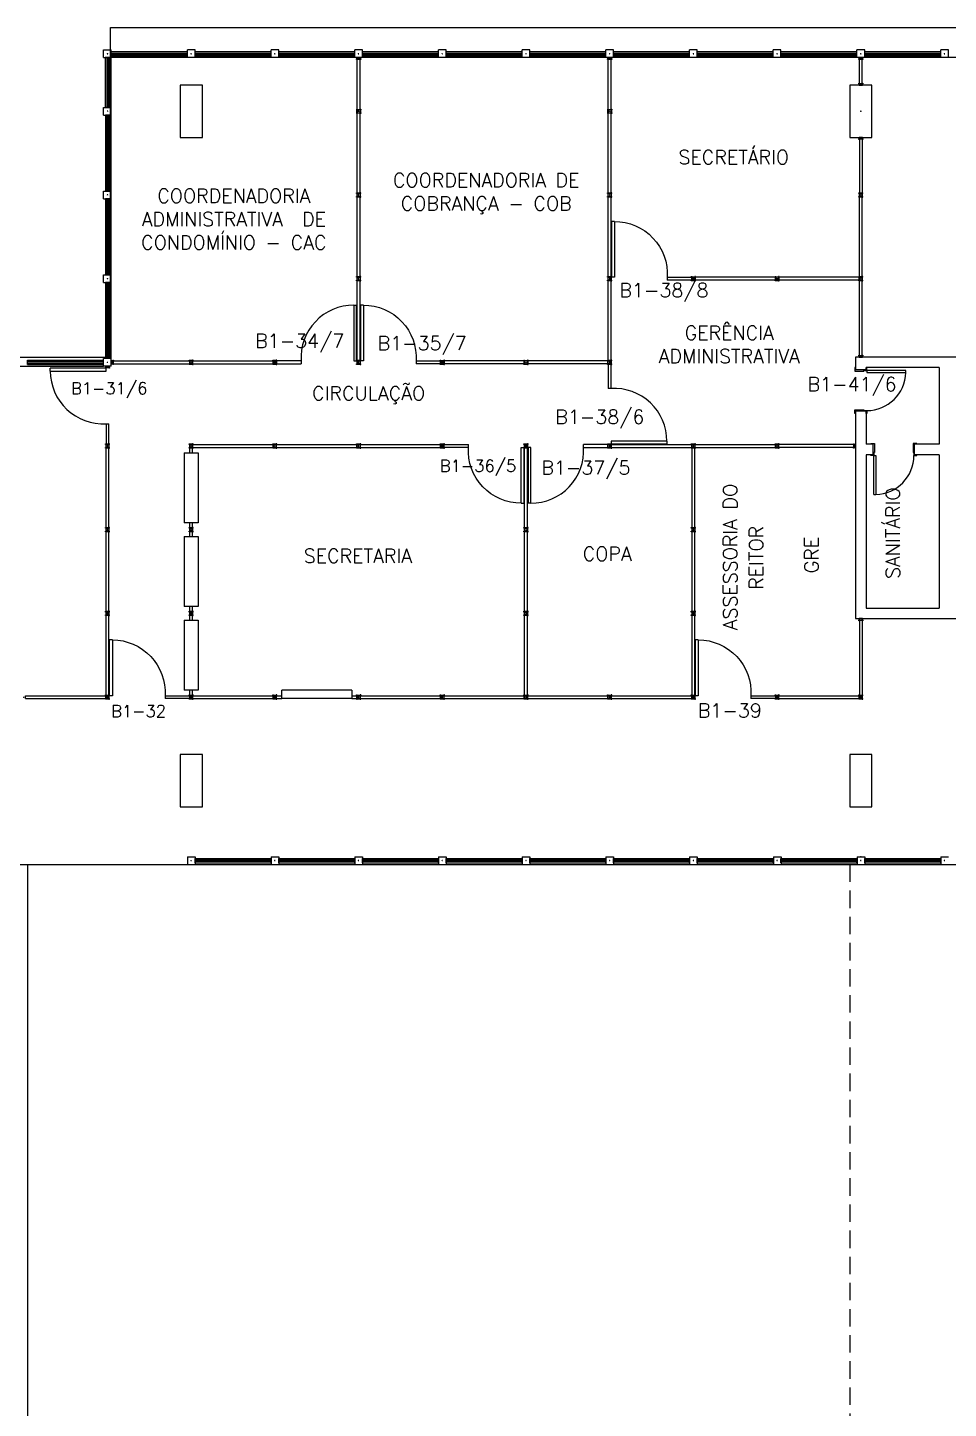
# Model space of a CAD drawing. Extents: x 297.6 to 386.7, y 146.5 to 187.4.
# Drawn here: x 336.1 to 349.3, y 166.28 to 186.08 of the extents above; entities that cross this region are included whole.
import ezdxf
from ezdxf.enums import TextEntityAlignment as Align

# ---------------------------------------------------------------- set-up
doc = ezdxf.new("R2010")
doc.units = 0
doc.header["$MEASUREMENT"] = 0
doc.linetypes.add('HIDDEN', pattern=[0.375, 0.25, -0.125])
doc.layers.get('0').update_dxf_attribs({"linetype": 'CONTINUOUS'})
for name, color, linetype in [('1', 1, 'CONTINUOUS'), ('ALV', 2, 'CONTINUOUS'), ('DIV', 2, 'CONTINUOUS'), ('ESPECIFICAÇÕES', 2, 'CONTINUOUS'), ('ESQ', 1, 'CONTINUOUS'), ('PILAR', 3, 'CONTINUOUS'), ('PISO', 1, 'CONTINUOUS'), ('PORTA', 2, 'CONTINUOUS'), ('TEXT_CENTRO_CUSTO', 1, 'CONTINUOUS'), ('TEXTO', 2, 'CONTINUOUS'), ('TEXTO-ENDEREÇO', 2, 'CONTINUOUS')]:
    doc.layers.add(name, color=color, linetype=linetype)
doc.styles.add('UNB-100', font='simplex.shx', dxfattribs={"height": 0.2})
doc.styles.add('UNB-100-1', font='simplex.shx', dxfattribs={"height": 0.2})

# ---------------------------------------------------------------- blocks, each defined once
blk = doc.blocks.new('DIVI12')
for p, q in [((-0.004, 0), (0.004, 0)), ((0, 0.004), (0, -0.004)), ((0.025, 0.02), (0.025, -0.02)), ((0.025, 0.02), (1.175, 0.02)), ((1.175, 0.02), (1.175, -0.02)), ((1.204, 0), (1.196, 0)), ((1.2, 0.004), (1.2, -0.004)), ((0.025, -0.02), (1.175, -0.02))]:
    blk.add_line(p, q)
blk = doc.blocks.new('IMONT')
for p, q in [((0, 0.025), (0.02, 0.025)), ((0, 0.025), (0, -0.025)), ((0.02, 0.02), (0.005, 0.02)), ((0.005, 0.02), (0.005, -0.02)), ((0.02, 0.03), (0.02, 0.025)), ((0.02, 0.03), (0.03, 0.03)), ((0.02, -0.02), (0.02, 0.02)), ((0.025, 0.02), (0.025, -0.02)), ((0.025, 0.02), (0.03, 0.02)), ((0.03, 0.03), (0.03, 0.02)), ((0.02, -0.025), (0, -0.025)), ((0.005, -0.02), (0.02, -0.02)), ((0.02, -0.03), (0.02, -0.025)), ((0.03, -0.03), (0.02, -0.03)), ((0.025, -0.02), (0.03, -0.02)), ((0.03, -0.02), (0.03, -0.03))]:
    blk.add_line(p, q)
blk = doc.blocks.new('DVALV')
for p, q in [((-0.004, 0), (0.004, 0)), ((0, -0.004), (0, 0.004)), ((0.025, -0.02), (0.025, 0.02)), ((1.015, 0.02), (0.025, 0.02)), ((1.1, 0.02), (1.01, 0.02)), ((1.1, 0.02), (1.095, 0.02)), ((1.1, -0.02), (1.1, 0.02)), ((1.015, -0.02), (0.025, -0.02)), ((1.1, -0.02), (1.01, -0.02)), ((1.1, -0.02), (1.095, -0.02))]:
    blk.add_line(p, q)
at = {"linetype": 'Continuous', "rotation": 180}
blk.add_blockref('IMONT', (1.125, 0), dxfattribs=at)
blk = doc.blocks.new('PDDIV12')
at = {"color": 2}
for p, q in [((-0.07, 0.82), (-0.07, 0.02)), ((-0.03, 0.02), (-0.03, 0.82)), ((-0.825, 0.02), (-1.175, 0.02)), ((-0.825, 0.02), (-0.825, -0.02)), ((-0.07, 0.02), (-0.03, 0.02)), ((-0.01, 0), (0.01, 0)), ((0, -0.01), (0, 0.01)), ((-1.175, -0.02), (-0.825, -0.02))]:
    blk.add_line(p, q, dxfattribs=at)
for p, q in [((-0.07, 0.82), (-0.03, 0.82)), ((-1.2, 0), (-1.21, 0)), ((-1.2, 0.01), (-1.2, -0.01)), ((-1.19, 0), (-1.2, 0)), ((-1.175, 0.02), (-1.175, -0.02))]:
    blk.add_line(p, q)
at = {"color": 1}
blk.add_arc((-0.071, 0.065), 0.755, 89.8981, 183.4171, dxfattribs=at)
blk = doc.blocks.new('MONT')
for p, q in [((-0.03, 0.03), (-0.03, 0.02)), ((-0.02, 0.03), (-0.03, 0.03)), ((-0.03, 0.02), (-0.025, 0.02)), ((-0.025, -0.02), (-0.025, 0.02)), ((-0.02, 0.025), (-0.02, 0.03)), ((-0.02, 0.025), (0.02, 0.025)), ((0.02, 0.02), (-0.02, 0.02)), ((-0.02, 0.02), (-0.02, -0.02)), ((-0.004, 0), (0.004, 0)), ((0, 0.004), (0, -0.004)), ((0.02, 0.03), (0.02, 0.025)), ((0.02, 0.03), (0.03, 0.03)), ((0.02, -0.02), (0.02, 0.02)), ((0.025, 0.02), (0.025, -0.02)), ((0.025, 0.02), (0.03, 0.02)), ((0.03, 0.03), (0.03, 0.02)), ((-0.025, -0.02), (-0.03, -0.02)), ((-0.03, -0.02), (-0.03, -0.03)), ((-0.03, -0.03), (-0.02, -0.03)), ((-0.02, -0.02), (0.02, -0.02)), ((0.02, -0.025), (-0.02, -0.025)), ((-0.02, -0.03), (-0.02, -0.025)), ((0.02, -0.03), (0.02, -0.025)), ((0.03, -0.03), (0.02, -0.03)), ((0.025, -0.02), (0.03, -0.02)), ((0.03, -0.02), (0.03, -0.03))]:
    blk.add_line(p, q)
blk = doc.blocks.new('MTDIV')
for p, q in [((-0.02, 0.746), (0.02, 0.746)), ((-0.02, 0.025), (-0.02, 0.746)), ((-0.004, 0.771), (0.004, 0.771)), ((0, 0.775), (0, 0.767)), ((0.02, 0.025), (0.02, 0.746)), ((-0.02, 0.025), (0.02, 0.025)), ((-0.004, 0), (0.004, 0)), ((0, -0.004), (0, 0.004))]:
    blk.add_line(p, q)
at = {"linetype": 'Continuous', "rotation": 270}
blk.add_blockref('IMONT', (0, 0.771), dxfattribs=at)
blk = doc.blocks.new('DIVALV')
for p, q in [((-0.004, 0), (0.004, 0)), ((0, 0.004), (0, -0.004)), ((0.025, 0.02), (0.03, 0.02)), ((0.025, 0.02), (0.025, -0.02)), ((0.025, 0.02), (0.115, 0.02)), ((0.11, 0.02), (1.1, 0.02)), ((1.1, 0.02), (1.1, -0.02)), ((1.129, 0), (1.121, 0)), ((1.125, 0.004), (1.125, -0.004)), ((0.025, -0.02), (0.03, -0.02)), ((0.025, -0.02), (0.115, -0.02)), ((0.11, -0.02), (1.1, -0.02))]:
    blk.add_line(p, q)
blk = doc.blocks.new('DIVPILAB')
for p, q in [((-0.004, 1.2), (0.004, 1.2)), ((0, 1.204), (0, 1.196)), ((-0.02, 0.4), (-0.02, 1.175)), ((-0.02, 1.175), (0.02, 1.175)), ((0.02, 0.4), (0.02, 1.175)), ((-0.02, 0.4), (-0.02, 0.405)), ((-0.02, 0.4), (0.02, 0.4)), ((0.02, 0.4), (0.02, 0.405)), ((-0.004, 0), (0.004, 0)), ((0, -0.004), (0, 0.004))]:
    blk.add_line(p, q)

msp = doc.modelspace()

# ---------------------------------------------------------------- linework, layer by layer
at = {"layer": '1', "linetype": 'HIDDEN'}
msp.add_line((347.88, 174.076), (347.88, 158.526), dxfattribs=at)
at = {"layer": 'ALV', "linetype": 'Continuous'}
for p, q in [((347.965, 181.351), (347.965, 181.171)), ((353.269, 181.351), (347.965, 181.351)), ((349.165, 181.201), (348.115, 181.201)), ((349.165, 181.201), (349.165, 180.101)), ((347.965, 180.575), (347.965, 177.601)), ((348.115, 180.575), (348.115, 180.101)), ((348.215, 180.101), (348.115, 180.101)), ((349.165, 180.101), (348.811, 180.101)), ((348.115, 179.951), (348.115, 177.751)), ((348.215, 179.951), (348.115, 179.951)), ((349.165, 179.951), (348.811, 179.951)), ((349.165, 179.951), (349.165, 177.751)), ((348.115, 177.751), (349.165, 177.751)), ((347.965, 177.601), (352.12, 177.601)), ((348.967, 177.601), (349.62, 177.601))]:
    msp.add_line(p, q, dxfattribs=at)
at = {"layer": 'ALV'}
for p, q in [((348.115, 181.171), (347.965, 181.171)), ((348.115, 180.575), (347.965, 180.575)), ((348.215, 179.951), (348.215, 180.101)), ((348.811, 179.951), (348.811, 180.101))]:
    msp.add_line(p, q, dxfattribs=at)
at = {"layer": 'DIV'}
for p, q in [((348.02, 185.622), (348.06, 185.622)), ((348.02, 185.276), (348.02, 185.622)), ((348.036, 185.647), (348.044, 185.647)), ((348.04, 185.651), (348.04, 185.643)), ((348.06, 185.276), (348.06, 185.622)), ((348.02, 185.276), (348.06, 185.276)), ((348.036, 184.876), (348.044, 184.876)), ((348.04, 184.872), (348.04, 184.88)), ((340.86, 183.651), (340.82, 183.651)), ((340.844, 183.676), (340.836, 183.676)), ((340.84, 183.68), (340.84, 183.672)), ((344.46, 183.651), (344.42, 183.651)), ((344.444, 183.676), (344.436, 183.676)), ((344.44, 183.68), (344.44, 183.672)), ((348.06, 183.651), (348.02, 183.651)), ((348.044, 183.676), (348.036, 183.676)), ((348.04, 183.68), (348.04, 183.672)), ((340.86, 182.451), (340.82, 182.451)), ((340.844, 182.476), (340.836, 182.476)), ((340.84, 182.48), (340.84, 182.472)), ((344.46, 182.451), (344.42, 182.451)), ((344.444, 182.476), (344.436, 182.476)), ((344.44, 182.48), (344.44, 182.472)), ((345.62, 182.451), (345.66, 182.451)), ((345.636, 182.476), (345.644, 182.476)), ((345.64, 182.48), (345.64, 182.472)), ((346.82, 182.451), (346.86, 182.451)), ((346.836, 182.476), (346.844, 182.476)), ((346.84, 182.48), (346.84, 182.472)), ((348.06, 182.451), (348.02, 182.451)), ((348.044, 182.476), (348.036, 182.476)), ((348.04, 182.48), (348.04, 182.472)), ((337.32, 181.296), (337.43, 181.296)), ((337.32, 181.256), (337.345, 181.256)), ((337.34, 181.296), (337.345, 181.296)), ((337.34, 181.256), (337.43, 181.256)), ((337.425, 181.296), (338.415, 181.296)), ((337.425, 181.256), (338.415, 181.256)), ((338.415, 181.296), (338.415, 181.256)), ((338.46, 181.251), (338.42, 181.251)), ((338.444, 181.276), (338.436, 181.276)), ((338.436, 181.276), (338.444, 181.276)), ((338.444, 181.276), (338.436, 181.276)), ((338.44, 181.28), (338.44, 181.272)), ((338.44, 181.28), (338.44, 181.272)), ((338.44, 181.28), (338.44, 181.272)), ((339.66, 181.251), (339.62, 181.251)), ((339.644, 181.276), (339.636, 181.276)), ((339.64, 181.28), (339.64, 181.272)), ((340.86, 181.251), (340.82, 181.251)), ((340.844, 181.276), (340.836, 181.276)), ((340.84, 181.28), (340.84, 181.272)), ((342.02, 181.251), (342.06, 181.251)), ((342.036, 181.276), (342.044, 181.276)), ((342.04, 181.28), (342.04, 181.272)), ((343.22, 181.251), (343.26, 181.251)), ((343.236, 181.276), (343.244, 181.276)), ((343.24, 181.28), (343.24, 181.272)), ((344.46, 181.251), (344.42, 181.251)), ((344.444, 181.276), (344.436, 181.276)), ((344.44, 181.28), (344.44, 181.272)), ((337.26, 180.051), (337.22, 180.051)), ((337.244, 180.076), (337.236, 180.076)), ((337.24, 180.08), (337.24, 180.072)), ((340.86, 180.051), (340.82, 180.051)), ((340.844, 180.076), (340.836, 180.076)), ((340.84, 180.08), (340.84, 180.072)), ((342.06, 180.051), (342.02, 180.051)), ((342.044, 180.076), (342.036, 180.076)), ((342.04, 180.08), (342.04, 180.072)), ((343.26, 180.051), (343.22, 180.051)), ((343.244, 180.076), (343.236, 180.076)), ((343.24, 180.08), (343.24, 180.072)), ((344.46, 180.051), (344.42, 180.051)), ((344.46, 180.051), (344.42, 180.051)), ((344.444, 180.076), (344.436, 180.076)), ((344.444, 180.076), (344.436, 180.076)), ((344.44, 180.08), (344.44, 180.072)), ((344.44, 180.08), (344.44, 180.072)), ((345.66, 180.051), (345.62, 180.051)), ((345.644, 180.076), (345.636, 180.076)), ((345.64, 180.08), (345.64, 180.072)), ((346.86, 180.051), (346.82, 180.051)), ((346.844, 180.076), (346.836, 180.076)), ((346.84, 180.08), (346.84, 180.072)), ((337.26, 178.851), (337.22, 178.851)), ((337.244, 178.876), (337.236, 178.876)), ((337.24, 178.88), (337.24, 178.872)), ((338.46, 178.851), (338.42, 178.851)), ((338.444, 178.876), (338.436, 178.876)), ((338.44, 178.88), (338.44, 178.872)), ((343.26, 178.851), (343.22, 178.851)), ((343.244, 178.876), (343.236, 178.876)), ((343.24, 178.88), (343.24, 178.872)), ((345.66, 178.851), (345.62, 178.851)), ((345.644, 178.876), (345.636, 178.876)), ((345.64, 178.88), (345.64, 178.872)), ((337.26, 177.651), (337.22, 177.651)), ((337.244, 177.676), (337.236, 177.676)), ((337.24, 177.68), (337.24, 177.672)), ((343.26, 177.651), (343.22, 177.651)), ((343.244, 177.676), (343.236, 177.676)), ((343.24, 177.68), (343.24, 177.672)), ((345.66, 177.651), (345.62, 177.651)), ((345.644, 177.676), (345.636, 177.676)), ((345.64, 177.68), (345.64, 177.672)), ((337.26, 176.451), (337.22, 176.451)), ((337.244, 176.476), (337.236, 176.476)), ((337.24, 176.48), (337.24, 176.472)), ((339.66, 176.451), (339.62, 176.451)), ((339.644, 176.476), (339.636, 176.476)), ((339.64, 176.48), (339.64, 176.472)), ((340.86, 176.451), (340.82, 176.451)), ((340.844, 176.476), (340.836, 176.476)), ((340.84, 176.48), (340.84, 176.472)), ((342.06, 176.451), (342.02, 176.451)), ((342.044, 176.476), (342.036, 176.476)), ((342.04, 176.48), (342.04, 176.472)), ((343.26, 176.451), (343.22, 176.451)), ((343.244, 176.476), (343.236, 176.476)), ((343.24, 176.48), (343.24, 176.472)), ((344.46, 176.451), (344.42, 176.451)), ((344.444, 176.476), (344.436, 176.476)), ((344.44, 176.48), (344.44, 176.472)), ((345.66, 176.451), (345.62, 176.451)), ((345.644, 176.476), (345.636, 176.476)), ((345.64, 176.48), (345.64, 176.472)), ((346.86, 176.451), (346.82, 176.451)), ((346.844, 176.476), (346.836, 176.476)), ((346.84, 176.48), (346.84, 176.472)), ((348.06, 176.451), (348.02, 176.451)), ((348.044, 176.476), (348.036, 176.476)), ((348.04, 176.48), (348.04, 176.472)), ((348.044, 174.186), (348.036, 174.186))]:
    msp.add_line(p, q, dxfattribs=at)
at = {"layer": 'DIV', "linetype": 'Continuous'}
for p, q in [((336.42, 181.151), (336.42, 181.191)), ((337.22, 181.191), (336.42, 181.191)), ((337.22, 181.151), (337.22, 181.191)), ((337.32, 181.256), (337.32, 181.296)), ((336.42, 181.151), (337.22, 181.151)), ((337.22, 180.396), (337.22, 180.101)), ((337.22, 180.396), (337.26, 180.396)), ((337.26, 180.101), (337.26, 180.396)), ((338.42, 179.977), (338.42, 180.051)), ((338.46, 180.051), (338.42, 180.051)), ((338.46, 180.051), (338.42, 180.051)), ((338.444, 180.076), (338.436, 180.076)), ((338.444, 180.076), (338.436, 180.076)), ((338.44, 180.08), (338.44, 180.072)), ((338.44, 180.08), (338.44, 180.072)), ((338.46, 179.977), (338.46, 180.051)), ((338.341, 179.977), (338.54, 179.977)), ((338.341, 179.977), (338.341, 178.975)), ((338.54, 179.977), (338.54, 178.975)), ((338.54, 178.975), (338.341, 178.975)), ((338.42, 178.901), (338.42, 178.975)), ((338.42, 178.777), (338.42, 178.851)), ((338.46, 178.851), (338.42, 178.851)), ((338.46, 178.851), (338.42, 178.851)), ((338.444, 178.876), (338.436, 178.876)), ((338.444, 178.876), (338.436, 178.876)), ((338.44, 178.88), (338.44, 178.872)), ((338.44, 178.88), (338.44, 178.872)), ((338.46, 178.901), (338.46, 178.975)), ((338.46, 178.777), (338.46, 178.851)), ((338.341, 178.777), (338.54, 178.777)), ((338.341, 178.777), (338.341, 177.775)), ((338.54, 178.777), (338.54, 177.775)), ((338.54, 177.775), (338.341, 177.775)), ((338.42, 177.701), (338.42, 177.775)), ((338.46, 177.651), (338.42, 177.651)), ((338.46, 177.651), (338.42, 177.651)), ((338.42, 177.577), (338.42, 177.651)), ((338.444, 177.676), (338.436, 177.676)), ((338.444, 177.676), (338.436, 177.676)), ((338.44, 177.68), (338.44, 177.672)), ((338.44, 177.68), (338.44, 177.672)), ((338.46, 177.701), (338.46, 177.775)), ((338.46, 177.577), (338.46, 177.651)), ((338.341, 177.577), (338.54, 177.577)), ((338.341, 177.577), (338.341, 176.575)), ((338.54, 177.577), (338.54, 176.575)), ((338.54, 176.575), (338.341, 176.575)), ((338.42, 176.501), (338.42, 176.575)), ((338.46, 176.501), (338.42, 176.501)), ((338.46, 176.451), (338.42, 176.451)), ((338.444, 176.476), (338.436, 176.476)), ((338.444, 176.476), (338.436, 176.476)), ((338.44, 176.48), (338.44, 176.472)), ((338.44, 176.472), (338.44, 176.48)), ((338.46, 176.501), (338.46, 176.575)), ((339.665, 176.496), (339.739, 176.496)), ((339.665, 176.456), (339.739, 176.456)), ((339.739, 176.456), (339.739, 176.576)), ((340.741, 176.576), (339.739, 176.576)), ((340.741, 176.456), (339.739, 176.456)), ((340.741, 176.576), (340.741, 176.456)), ((340.741, 176.496), (340.815, 176.496)), ((340.741, 176.456), (340.815, 176.456)), ((340.815, 176.456), (340.815, 176.496)), ((340.815, 176.456), (340.815, 176.496)), ((340.844, 176.476), (340.836, 176.476)), ((340.844, 176.476), (340.836, 176.476)), ((340.84, 176.472), (340.84, 176.48)), ((340.84, 176.472), (340.84, 176.48))]:
    msp.add_line(p, q, dxfattribs=at)
msp.add_arc((337.175, 181.15), 0.755, 179.8981, 273.4171, dxfattribs=at)
at = {"layer": 'ESQ'}
for p, q in [((337.185, 185.757), (337.295, 185.757)), ((337.185, 185.647), (337.185, 185.757)), ((337.295, 185.647), (337.295, 185.757)), ((337.295, 185.672), (337.295, 185.732)), ((337.295, 185.732), (338.385, 185.732)), ((338.495, 185.757), (338.385, 185.757)), ((338.385, 185.647), (338.385, 185.757)), ((338.385, 185.672), (338.385, 185.732)), ((338.495, 185.647), (338.495, 185.757)), ((338.495, 185.672), (338.495, 185.732)), ((338.495, 185.732), (339.585, 185.732)), ((339.695, 185.757), (339.585, 185.757)), ((339.585, 185.647), (339.585, 185.757)), ((339.585, 185.672), (339.585, 185.732)), ((339.695, 185.647), (339.695, 185.757)), ((339.695, 185.732), (340.785, 185.732)), ((339.695, 185.672), (339.695, 185.732)), ((340.785, 185.647), (340.785, 185.757)), ((340.895, 185.757), (340.785, 185.757)), ((340.785, 185.672), (340.785, 185.732)), ((340.895, 185.647), (340.895, 185.757)), ((340.895, 185.732), (341.985, 185.732)), ((340.895, 185.672), (340.895, 185.732)), ((342.095, 185.757), (341.985, 185.757)), ((341.985, 185.647), (341.985, 185.757)), ((341.985, 185.672), (341.985, 185.732)), ((342.095, 185.647), (342.095, 185.757)), ((342.095, 185.672), (342.095, 185.732)), ((342.095, 185.732), (343.185, 185.732)), ((343.295, 185.757), (343.185, 185.757)), ((343.185, 185.647), (343.185, 185.757)), ((343.185, 185.672), (343.185, 185.732)), ((343.295, 185.647), (343.295, 185.757)), ((343.295, 185.672), (343.295, 185.732)), ((343.295, 185.732), (344.385, 185.732)), ((344.495, 185.757), (344.385, 185.757)), ((344.385, 185.647), (344.385, 185.757)), ((344.385, 185.672), (344.385, 185.732)), ((344.495, 185.647), (344.495, 185.757)), ((344.495, 185.672), (344.495, 185.732)), ((344.495, 185.732), (345.585, 185.732)), ((345.695, 185.757), (345.585, 185.757)), ((345.585, 185.647), (345.585, 185.757)), ((345.585, 185.672), (345.585, 185.732)), ((345.695, 185.647), (345.695, 185.757)), ((345.695, 185.672), (345.695, 185.732)), ((345.695, 185.732), (346.785, 185.732)), ((346.895, 185.757), (346.785, 185.757)), ((346.785, 185.647), (346.785, 185.757)), ((346.785, 185.672), (346.785, 185.732)), ((346.895, 185.647), (346.895, 185.757)), ((346.895, 185.732), (347.985, 185.732)), ((346.895, 185.672), (346.895, 185.732)), ((348.095, 185.757), (347.985, 185.757)), ((347.985, 185.647), (347.985, 185.757)), ((347.985, 185.672), (347.985, 185.732)), ((348.095, 185.647), (348.095, 185.757)), ((348.095, 185.672), (348.095, 185.732)), ((348.095, 185.732), (349.185, 185.732)), ((349.295, 185.757), (349.185, 185.757)), ((349.185, 185.647), (349.185, 185.757)), ((349.185, 185.672), (349.185, 185.732)), ((349.295, 185.647), (349.295, 185.757)), ((337.185, 185.647), (337.295, 185.647)), ((337.209, 185.647), (337.209, 184.931)), ((337.269, 185.647), (337.209, 185.647)), ((337.229, 185.647), (337.229, 184.931)), ((337.243, 185.702), (337.235, 185.702)), ((337.236, 185.702), (337.244, 185.702)), ((337.239, 185.706), (337.239, 185.698)), ((337.24, 185.698), (337.24, 185.706)), ((337.249, 185.647), (337.249, 184.931)), ((337.269, 185.647), (337.269, 184.931)), ((337.295, 185.712), (338.385, 185.712)), ((337.295, 185.692), (338.385, 185.692)), ((337.295, 185.672), (338.385, 185.672)), ((338.495, 185.647), (338.385, 185.647)), ((338.444, 185.702), (338.436, 185.702)), ((338.436, 185.702), (338.444, 185.702)), ((338.44, 185.698), (338.44, 185.706)), ((338.44, 185.698), (338.44, 185.706)), ((338.495, 185.712), (339.585, 185.712)), ((338.495, 185.692), (339.585, 185.692)), ((338.495, 185.672), (339.585, 185.672)), ((339.695, 185.647), (339.585, 185.647)), ((339.636, 185.702), (339.644, 185.702)), ((339.644, 185.702), (339.636, 185.702)), ((339.64, 185.698), (339.64, 185.706)), ((339.64, 185.698), (339.64, 185.706)), ((339.695, 185.712), (340.785, 185.712)), ((339.695, 185.692), (340.785, 185.692)), ((339.695, 185.672), (340.785, 185.672)), ((340.895, 185.647), (340.785, 185.647)), ((340.844, 185.702), (340.836, 185.702)), ((340.836, 185.702), (340.844, 185.702)), ((340.84, 185.698), (340.84, 185.706)), ((340.84, 185.698), (340.84, 185.706)), ((340.895, 185.712), (341.985, 185.712)), ((340.895, 185.692), (341.985, 185.692)), ((340.895, 185.672), (341.985, 185.672)), ((342.095, 185.647), (341.985, 185.647)), ((342.044, 185.702), (342.036, 185.702)), ((342.036, 185.702), (342.044, 185.702)), ((342.04, 185.698), (342.04, 185.706)), ((342.04, 185.698), (342.04, 185.706)), ((342.095, 185.712), (343.185, 185.712)), ((342.095, 185.692), (343.185, 185.692)), ((342.095, 185.672), (343.185, 185.672)), ((343.295, 185.647), (343.185, 185.647)), ((343.236, 185.702), (343.244, 185.702)), ((343.244, 185.702), (343.236, 185.702)), ((343.24, 185.698), (343.24, 185.706)), ((343.24, 185.698), (343.24, 185.706)), ((343.295, 185.712), (344.385, 185.712)), ((343.295, 185.692), (344.385, 185.692)), ((343.295, 185.672), (344.385, 185.672)), ((344.495, 185.647), (344.385, 185.647)), ((344.444, 185.702), (344.436, 185.702)), ((344.436, 185.702), (344.444, 185.702)), ((344.44, 185.698), (344.44, 185.706)), ((344.44, 185.698), (344.44, 185.706)), ((344.495, 185.712), (345.585, 185.712)), ((344.495, 185.692), (345.585, 185.692)), ((344.495, 185.672), (345.585, 185.672)), ((345.695, 185.647), (345.585, 185.647)), ((345.636, 185.702), (345.644, 185.702)), ((345.644, 185.702), (345.636, 185.702)), ((345.64, 185.698), (345.64, 185.706)), ((345.64, 185.698), (345.64, 185.706)), ((345.695, 185.712), (346.785, 185.712)), ((345.695, 185.692), (346.785, 185.692)), ((345.695, 185.672), (346.785, 185.672)), ((346.895, 185.647), (346.785, 185.647)), ((346.844, 185.702), (346.836, 185.702)), ((346.836, 185.702), (346.844, 185.702)), ((346.84, 185.698), (346.84, 185.706)), ((346.84, 185.698), (346.84, 185.706)), ((346.895, 185.712), (347.985, 185.712)), ((346.895, 185.692), (347.985, 185.692)), ((346.895, 185.672), (347.985, 185.672)), ((348.095, 185.647), (347.985, 185.647)), ((348.07, 185.647), (348.01, 185.647)), ((348.036, 185.702), (348.044, 185.702)), ((348.044, 185.702), (348.036, 185.702)), ((348.04, 185.698), (348.04, 185.706)), ((348.04, 185.698), (348.04, 185.706)), ((348.095, 185.712), (349.185, 185.712)), ((348.095, 185.692), (349.185, 185.692)), ((348.095, 185.672), (349.185, 185.672)), ((349.295, 185.647), (349.185, 185.647)), ((349.244, 185.702), (349.236, 185.702)), ((349.236, 185.702), (349.244, 185.702)), ((349.24, 185.698), (349.24, 185.706)), ((349.24, 185.698), (349.24, 185.706)), ((337.185, 184.931), (337.295, 184.931)), ((337.185, 184.821), (337.185, 184.931)), ((337.185, 184.821), (337.295, 184.821)), ((337.269, 184.931), (337.209, 184.931)), ((337.21, 184.821), (337.21, 183.731)), ((337.27, 184.821), (337.21, 184.821)), ((337.23, 184.821), (337.23, 183.731)), ((337.244, 184.876), (337.236, 184.876)), ((337.24, 184.88), (337.24, 184.872)), ((337.25, 184.821), (337.25, 183.731)), ((337.27, 184.821), (337.27, 183.731)), ((337.295, 184.821), (337.295, 184.931)), ((337.185, 183.731), (337.295, 183.731)), ((337.185, 183.621), (337.185, 183.731)), ((337.185, 183.621), (337.295, 183.621)), ((337.27, 183.731), (337.21, 183.731)), ((337.21, 183.621), (337.21, 182.531)), ((337.27, 183.621), (337.21, 183.621)), ((337.23, 183.621), (337.23, 182.531)), ((337.244, 183.676), (337.236, 183.676)), ((337.244, 183.676), (337.236, 183.676)), ((337.24, 183.672), (337.24, 183.68)), ((337.24, 183.68), (337.24, 183.672)), ((337.25, 183.621), (337.25, 182.531)), ((337.27, 183.621), (337.27, 182.531)), ((337.295, 183.621), (337.295, 183.731)), ((337.185, 182.531), (337.295, 182.531)), ((337.185, 182.421), (337.185, 182.531)), ((337.185, 182.421), (337.295, 182.421)), ((337.27, 182.531), (337.21, 182.531)), ((337.21, 182.421), (337.21, 181.331)), ((337.27, 182.421), (337.21, 182.421)), ((337.23, 182.421), (337.23, 181.331)), ((337.244, 182.476), (337.236, 182.476)), ((337.244, 182.476), (337.236, 182.476)), ((337.24, 182.472), (337.24, 182.48)), ((337.24, 182.48), (337.24, 182.472)), ((337.25, 182.421), (337.25, 181.331)), ((337.27, 182.421), (337.27, 181.331)), ((337.295, 182.421), (337.295, 182.531)), ((336.095, 181.246), (336.095, 181.306)), ((336.095, 181.306), (337.185, 181.306)), ((336.095, 181.286), (337.185, 181.286)), ((336.095, 181.266), (337.185, 181.266)), ((336.095, 181.246), (337.185, 181.246)), ((337.295, 181.331), (337.185, 181.331)), ((337.185, 181.221), (337.185, 181.331)), ((337.185, 181.246), (337.185, 181.306)), ((337.295, 181.221), (337.185, 181.221)), ((337.27, 181.331), (337.21, 181.331)), ((337.244, 181.276), (337.236, 181.276)), ((337.244, 181.276), (337.236, 181.276)), ((337.24, 181.272), (337.24, 181.28)), ((337.24, 181.272), (337.24, 181.28)), ((337.295, 181.221), (337.295, 181.331)), ((338.386, 174.186), (338.496, 174.186)), ((338.386, 174.186), (338.386, 174.076)), ((338.386, 174.076), (338.496, 174.076)), ((338.436, 174.131), (338.444, 174.131)), ((338.44, 174.127), (338.44, 174.135)), ((338.495, 174.101), (338.495, 174.161)), ((338.495, 174.161), (339.585, 174.161)), ((338.495, 174.141), (339.585, 174.141)), ((338.495, 174.121), (339.585, 174.121)), ((338.495, 174.101), (339.585, 174.101)), ((338.496, 174.186), (338.496, 174.076)), ((339.585, 174.101), (339.585, 174.161)), ((339.586, 174.186), (339.696, 174.186)), ((339.586, 174.186), (339.586, 174.076)), ((339.586, 174.076), (339.696, 174.076)), ((339.636, 174.131), (339.644, 174.131)), ((339.644, 174.131), (339.636, 174.131)), ((339.64, 174.127), (339.64, 174.135)), ((339.64, 174.127), (339.64, 174.135)), ((339.695, 174.161), (340.785, 174.161)), ((339.695, 174.101), (339.695, 174.161)), ((339.695, 174.141), (340.785, 174.141)), ((339.695, 174.121), (340.785, 174.121)), ((339.695, 174.101), (340.785, 174.101)), ((339.696, 174.186), (339.696, 174.076)), ((340.785, 174.101), (340.785, 174.161)), ((340.786, 174.186), (340.786, 174.076)), ((340.786, 174.186), (340.896, 174.186)), ((340.786, 174.076), (340.896, 174.076)), ((340.844, 174.131), (340.836, 174.131)), ((340.836, 174.131), (340.844, 174.131)), ((340.84, 174.127), (340.84, 174.135)), ((340.84, 174.127), (340.84, 174.135)), ((340.895, 174.161), (341.985, 174.161)), ((340.895, 174.101), (340.895, 174.161)), ((340.895, 174.141), (341.985, 174.141)), ((340.895, 174.121), (341.985, 174.121)), ((340.895, 174.101), (341.985, 174.101)), ((340.896, 174.186), (340.896, 174.076)), ((341.985, 174.101), (341.985, 174.161)), ((341.986, 174.186), (342.096, 174.186)), ((341.986, 174.186), (341.986, 174.076)), ((341.986, 174.076), (342.096, 174.076)), ((342.044, 174.131), (342.036, 174.131)), ((342.036, 174.131), (342.044, 174.131)), ((342.04, 174.127), (342.04, 174.135)), ((342.04, 174.127), (342.04, 174.135)), ((342.095, 174.101), (342.095, 174.161)), ((342.095, 174.161), (343.185, 174.161)), ((342.095, 174.141), (343.185, 174.141)), ((342.095, 174.121), (343.185, 174.121)), ((342.095, 174.101), (343.185, 174.101)), ((342.096, 174.186), (342.096, 174.076)), ((343.185, 174.101), (343.185, 174.161)), ((343.186, 174.186), (343.296, 174.186)), ((343.186, 174.186), (343.186, 174.076)), ((343.186, 174.076), (343.296, 174.076)), ((343.236, 174.131), (343.244, 174.131)), ((343.244, 174.131), (343.236, 174.131)), ((343.24, 174.127), (343.24, 174.135)), ((343.24, 174.127), (343.24, 174.135)), ((343.295, 174.101), (343.295, 174.161)), ((343.295, 174.161), (344.385, 174.161)), ((343.295, 174.141), (344.385, 174.141)), ((343.295, 174.121), (344.385, 174.121)), ((343.295, 174.101), (344.385, 174.101)), ((343.296, 174.186), (343.296, 174.076)), ((344.385, 174.101), (344.385, 174.161)), ((344.386, 174.186), (344.496, 174.186)), ((344.386, 174.186), (344.386, 174.076)), ((344.386, 174.076), (344.496, 174.076)), ((344.444, 174.131), (344.436, 174.131)), ((344.436, 174.131), (344.444, 174.131)), ((344.44, 174.127), (344.44, 174.135)), ((344.44, 174.127), (344.44, 174.135)), ((344.495, 174.101), (344.495, 174.161)), ((344.495, 174.161), (345.585, 174.161)), ((344.495, 174.141), (345.585, 174.141)), ((344.495, 174.121), (345.585, 174.121)), ((344.495, 174.101), (345.585, 174.101)), ((344.496, 174.186), (344.496, 174.076)), ((345.585, 174.101), (345.585, 174.161)), ((345.586, 174.186), (345.696, 174.186)), ((345.586, 174.186), (345.586, 174.076)), ((345.586, 174.076), (345.696, 174.076)), ((345.636, 174.131), (345.644, 174.131)), ((345.644, 174.131), (345.636, 174.131)), ((345.64, 174.127), (345.64, 174.135)), ((345.64, 174.127), (345.64, 174.135)), ((345.695, 174.101), (345.695, 174.161)), ((345.695, 174.161), (346.785, 174.161)), ((345.695, 174.141), (346.785, 174.141)), ((345.695, 174.121), (346.785, 174.121)), ((345.695, 174.101), (346.785, 174.101)), ((345.696, 174.186), (345.696, 174.076)), ((346.785, 174.101), (346.785, 174.161)), ((346.786, 174.186), (346.896, 174.186)), ((346.786, 174.186), (346.786, 174.076)), ((346.786, 174.076), (346.896, 174.076)), ((346.844, 174.131), (346.836, 174.131)), ((346.836, 174.131), (346.844, 174.131)), ((346.84, 174.127), (346.84, 174.135)), ((346.84, 174.127), (346.84, 174.135)), ((346.895, 174.161), (347.985, 174.161)), ((346.895, 174.101), (346.895, 174.161)), ((346.895, 174.141), (347.985, 174.141)), ((346.895, 174.121), (347.985, 174.121)), ((346.895, 174.101), (347.985, 174.101)), ((346.896, 174.186), (346.896, 174.076)), ((347.985, 174.101), (347.985, 174.161)), ((347.986, 174.186), (348.096, 174.186)), ((347.986, 174.186), (347.986, 174.076)), ((347.986, 174.076), (348.096, 174.076)), ((348.036, 174.131), (348.044, 174.131)), ((348.044, 174.131), (348.036, 174.131)), ((348.04, 174.127), (348.04, 174.135)), ((348.04, 174.127), (348.04, 174.135)), ((348.095, 174.101), (348.095, 174.161)), ((348.095, 174.161), (349.185, 174.161)), ((348.095, 174.141), (349.185, 174.141)), ((348.095, 174.121), (349.185, 174.121)), ((348.095, 174.101), (349.185, 174.101)), ((348.096, 174.186), (348.096, 174.076)), ((349.185, 174.101), (349.185, 174.161)), ((349.186, 174.186), (349.296, 174.186)), ((349.186, 174.186), (349.186, 174.076)), ((349.186, 174.076), (349.296, 174.076)), ((349.244, 174.131), (349.236, 174.131)), ((349.236, 174.131), (349.244, 174.131)), ((349.24, 174.127), (349.24, 174.135)), ((349.24, 174.127), (349.24, 174.135))]:
    msp.add_line(p, q, dxfattribs=at)
at = {"layer": 'ESQ', "linetype": 'Continuous'}
msp.add_line((330.095, 181.221), (337.185, 181.221), dxfattribs=at)
at = {"layer": 'PILAR'}
for p, q in [((338.6, 185.251), (338.28, 185.251)), ((338.28, 185.251), (338.28, 184.501)), ((338.6, 184.501), (338.6, 185.251)), ((347.88, 185.251), (347.88, 184.501)), ((348.2, 185.251), (347.88, 185.251)), ((348.2, 184.501), (348.2, 185.251)), ((338.28, 184.501), (338.6, 184.501)), ((347.88, 184.501), (348.2, 184.501)), ((338.6, 175.651), (338.28, 175.651)), ((338.28, 175.651), (338.28, 174.901)), ((338.6, 174.901), (338.6, 175.651)), ((347.88, 175.651), (347.88, 174.901)), ((348.2, 175.651), (347.88, 175.651)), ((348.2, 174.901), (348.2, 175.651)), ((338.28, 174.901), (338.6, 174.901)), ((347.88, 174.901), (348.2, 174.901))]:
    msp.add_line(p, q, dxfattribs=at)
at = {"layer": 'PISO', "linetype": 'Continuous'}
for p, q in [((337.285, 186.076), (379.24, 186.076)), ((337.285, 181.351), (337.285, 186.076)), ((376.995, 185.647), (337.29, 185.647)), ((337.295, 181.331), (337.295, 185.647)), ((330.195, 181.351), (337.285, 181.351)), ((336.1, 174.076), (358.84, 174.076))]:
    msp.add_line(p, q, dxfattribs=at)
at = {"layer": 'PISO'}
for p in [(330, 174.076), (336.1, 158.526)]:
    msp.add_line(p, (336.1, 174.076), dxfattribs=at)
at = {"layer": 'PORTA', "linetype": 'Continuous'}
for p, q in [((347.965, 181.201), (347.955, 181.201)), ((347.955, 181.201), (347.955, 181.151)), ((347.965, 181.171), (347.965, 181.201)), ((348.115, 181.171), (348.115, 181.201)), ((348.115, 181.201), (348.115, 181.171)), ((348.125, 181.201), (348.115, 181.201)), ((348.125, 181.161), (348.125, 181.201)), ((347.955, 181.151), (348.085, 181.151)), ((348.085, 181.151), (348.085, 181.161)), ((348.085, 181.161), (348.125, 181.161)), ((348.125, 181.161), (348.125, 181.131)), ((348.686, 181.161), (348.125, 181.161)), ((348.125, 181.131), (348.686, 181.131)), ((348.686, 181.131), (348.686, 181.161)), ((347.955, 180.545), (347.955, 180.595)), ((347.955, 180.595), (348.085, 180.595)), ((348.085, 180.595), (348.085, 180.585)), ((348.085, 180.585), (348.125, 180.585)), ((348.125, 180.585), (348.125, 180.545)), ((347.965, 180.545), (347.955, 180.545)), ((347.965, 180.545), (347.965, 180.575)), ((348.115, 180.545), (348.115, 180.575)), ((348.125, 180.545), (348.115, 180.545)), ((348.185, 180.101), (348.185, 180.111)), ((348.185, 180.111), (348.235, 180.111)), ((348.215, 180.101), (348.185, 180.101)), ((348.235, 180.111), (348.235, 179.981)), ((348.841, 180.111), (348.791, 180.111)), ((348.791, 180.111), (348.791, 179.981)), ((348.841, 180.101), (348.811, 180.101)), ((348.841, 180.101), (348.841, 180.111)), ((348.215, 179.951), (348.185, 179.951)), ((348.185, 179.951), (348.215, 179.951)), ((348.185, 179.941), (348.185, 179.951)), ((348.225, 179.941), (348.185, 179.941)), ((348.235, 179.981), (348.225, 179.981)), ((348.225, 179.981), (348.225, 179.941)), ((348.225, 179.941), (348.255, 179.941)), ((348.225, 179.38), (348.225, 179.941)), ((348.255, 179.941), (348.255, 179.38)), ((348.791, 179.981), (348.801, 179.981)), ((348.801, 179.981), (348.801, 179.941)), ((348.801, 179.941), (348.841, 179.941)), ((348.841, 179.951), (348.811, 179.951)), ((348.841, 179.941), (348.841, 179.951)), ((348.225, 179.38), (348.255, 179.38))]:
    msp.add_line(p, q, dxfattribs=at)
for centre, start, end in [((348.125, 181.146), 270, 358.4678), ((348.24, 179.941), 271.5322, 0)]:
    msp.add_arc(centre, 0.561, start, end, dxfattribs=at)

# ---------------------------------------------------------------- block references
at = {"layer": 'DIV', "linetype": 'Continuous'}
for name, p in [('MTDIV', (340.84, 184.876)), ('MTDIV', (344.44, 184.876)), ('MONT', (340.84, 184.876)), ('MONT', (344.44, 184.876)), ('PDDIV12', (340.84, 181.276)), ('IMONT', (337.295, 181.276)), ('DVALV', (346.84, 180.076))]:
    msp.add_blockref(name, p, dxfattribs=at)
for name, p, rotation in [('IMONT', (348.04, 185.647), 270), ('IMONT', (348.04, 185.251), 90), ('DIVPILAB', (348.04, 184.876), 180), ('IMONT', (348.04, 184.501), 270), ('MONT', (345.64, 182.476), 180), ('DIVI12', (346.84, 182.476), 180), ('MONT', (346.84, 182.476), 180), ('DIVI12', (348.04, 182.476), 180), ('DVALV', (348.04, 182.476), 270), ('IMONT', (337.24, 181.221), 270), ('MONT', (342.04, 181.276), 180), ('DIVI12', (343.24, 181.276), 180), ('MONT', (343.24, 181.276), 180), ('DIVI12', (344.44, 181.276), 180), ('PDDIV12', (344.44, 180.076), 270), ('PDDIV12', (343.24, 180.076), 180), ('IMONT', (348.04, 177.601), 270), ('DIVALV', (348.04, 177.601), 270)]:
    msp.add_blockref(name, p, dxfattribs=dict(at, rotation=rotation))
at = {"layer": 'DIV', "linetype": 'Continuous', "xscale": -1}
for name, p, rotation in [('DIVI12', (340.84, 183.676), 270), ('DIVI12', (344.44, 183.676), 270), ('MONT', (340.84, 183.676), 180), ('DIVI12', (340.84, 182.476), 270), ('MONT', (344.44, 183.676), 180), ('DIVI12', (344.44, 182.476), 270), ('MONT', (348.04, 183.676), 180), ('DIVI12', (348.04, 182.476), 270), ('MONT', (340.84, 182.476), 180), ('DIVI12', (340.84, 181.276), 270), ('MONT', (344.44, 182.476), 180), ('DIVI12', (344.44, 181.276), 270), ('MONT', (348.04, 182.476), 180), ('MONT', (338.44, 181.276), 180), ('DIVI12', (338.44, 181.276), 180), ('MONT', (339.64, 181.276), 180), ('MONT', (340.84, 181.276), 180), ('MONT', (344.44, 181.276), 180), ('MONT', (337.24, 180.076), 180), ('DIVI12', (337.24, 178.876), 270), ('MONT', (338.44, 180.076), 180), ('MONT', (338.44, 180.076), 180), ('MONT', (338.44, 180.076), 180), ('DIVI12', (338.44, 180.076), 180), ('MONT', (339.64, 180.076), 180), ('DIVI12', (339.64, 180.076), 180), ('MONT', (340.84, 180.076), 180), ('DIVI12', (340.84, 180.076), 180), ('MONT', (342.04, 180.076), 180), ('PDDIV12', (343.24, 180.076), 180), ('MONT', (343.24, 180.076), 180), ('DIVI12', (343.24, 178.876), 270), ('MONT', (344.44, 180.076), 180), ('MONT', (344.44, 180.076), 180), ('DIVI12', (344.44, 180.076), 180), ('MONT', (345.64, 180.076), 180), ('DIVI12', (345.64, 178.876), 270), ('DIVI12', (345.64, 180.076), 180), ('MONT', (346.84, 180.076), 180), ('MONT', (337.24, 178.876), 180), ('DIVI12', (337.24, 177.676), 270), ('MONT', (338.44, 178.876), 180), ('MONT', (338.44, 178.876), 180), ('MONT', (343.24, 178.876), 180), ('DIVI12', (343.24, 177.676), 270), ('MONT', (345.64, 178.876), 180), ('DIVI12', (345.64, 177.676), 270), ('MONT', (337.24, 177.676), 180), ('DIVI12', (337.24, 176.476), 270), ('MONT', (338.44, 177.676), 180), ('MONT', (343.24, 177.676), 180), ('DIVI12', (343.24, 176.476), 270), ('MONT', (345.64, 177.676), 180), ('DIVI12', (345.64, 176.476), 270), ('DIVI12', (336.04, 176.476), 180), ('MONT', (337.24, 176.476), 180), ('MONT', (338.44, 176.476), 180), ('DIVI12', (338.44, 176.476), 180), ('MONT', (339.64, 176.476), 180), ('MONT', (340.84, 176.476), 180), ('MONT', (340.84, 176.476), 90), ('DIVI12', (340.84, 176.476), 180), ('MONT', (342.04, 176.476), 180), ('DIVI12', (342.04, 176.476), 180), ('MONT', (343.24, 176.476), 180), ('DIVI12', (343.24, 176.476), 180), ('MONT', (344.44, 176.476), 180), ('DIVI12', (344.44, 176.476), 180), ('MONT', (345.64, 176.476), 180), ('MONT', (346.84, 176.476), 180), ('DIVI12', (346.84, 176.476), 180), ('MONT', (348.04, 176.476), 180)]:
    msp.add_blockref(name, p, dxfattribs=dict(at, rotation=rotation))
for p in [(344.44, 182.476), (340.84, 181.276), (337.24, 176.476), (345.64, 176.476)]:
    msp.add_blockref('PDDIV12', p, dxfattribs=at)

# ---------------------------------------------------------------- texts
at = {"layer": 'ESPECIFICAÇÕES', "style": 'UNB-100'}
for s, p in [('B1-31/6', (336.717, 180.818)), ('B1-36/5', (342.005, 179.707)), ('B1-32', (337.293, 176.19))]:
    msp.add_text(s, height=0.1715, dxfattribs=at).set_placement(p)
at = {"layer": 'TEXT_CENTRO_CUSTO', "style": 'UNB-100'}
msp.add_text('GRE', height=0.2, rotation=90, dxfattribs=at).set_placement((347.431, 178.514), align=Align.CENTER)
at = {"layer": 'TEXTO', "linetype": 'Continuous', "style": 'UNB-100'}
for s, p in [('SECRETÁRIO', (346.218, 184.12)), ('COORDENADORIA DE', (342.669, 183.79)), ('COBRANÇA - COB', (342.669, 183.456)), ('CIRCULAÇÃO', (340.984, 180.732)), ('SECRETARIA', (340.829, 178.401)), ('COPA', (344.404, 178.429))]:
    msp.add_text(s, height=0.2, dxfattribs=at).set_placement(p, align=Align.CENTER)
for s, p in [('ASSESSORIA DO', (346.267, 178.486)), ('SANITÁRIO', (348.597, 178.828)), ('REITOR', (346.638, 178.475))]:
    msp.add_text(s, height=0.2, rotation=90, dxfattribs=at).set_placement(p, align=Align.CENTER)
at = {"layer": 'TEXTO', "linetype": 'Continuous', "char_height": 0.2, "width": 2.99535, "attachment_point": 5, "style": 'UNB-100'}
for s, insert in [('COORDENADORIA ADMINISTRATIVA  DE CONDOMÍNIO - CAC', (339.051, 183.329)), ('GERÊNCIA ADMINISTRATIVA', (346.153, 181.532))]:
    msp.add_mtext(s, dxfattribs=dict(at, insert=insert))
at = {"layer": 'TEXTO-ENDEREÇO', "style": 'UNB-100-1'}
for s, p in [('B1-38/8', (345.217, 182.211)), ('B1-34/7', (339.996, 181.484)), ('B1-35/7', (341.751, 181.45)), ('B1-41/6', (347.914, 180.862)), ('B1-38/6', (344.298, 180.396)), ('B1-37/5', (344.098, 179.666)), ('B1-39', (346.162, 176.184))]:
    msp.add_text(s, height=0.2, dxfattribs=at).set_placement(p, align=Align.CENTER)

doc.saveas('drawing.dxf')
